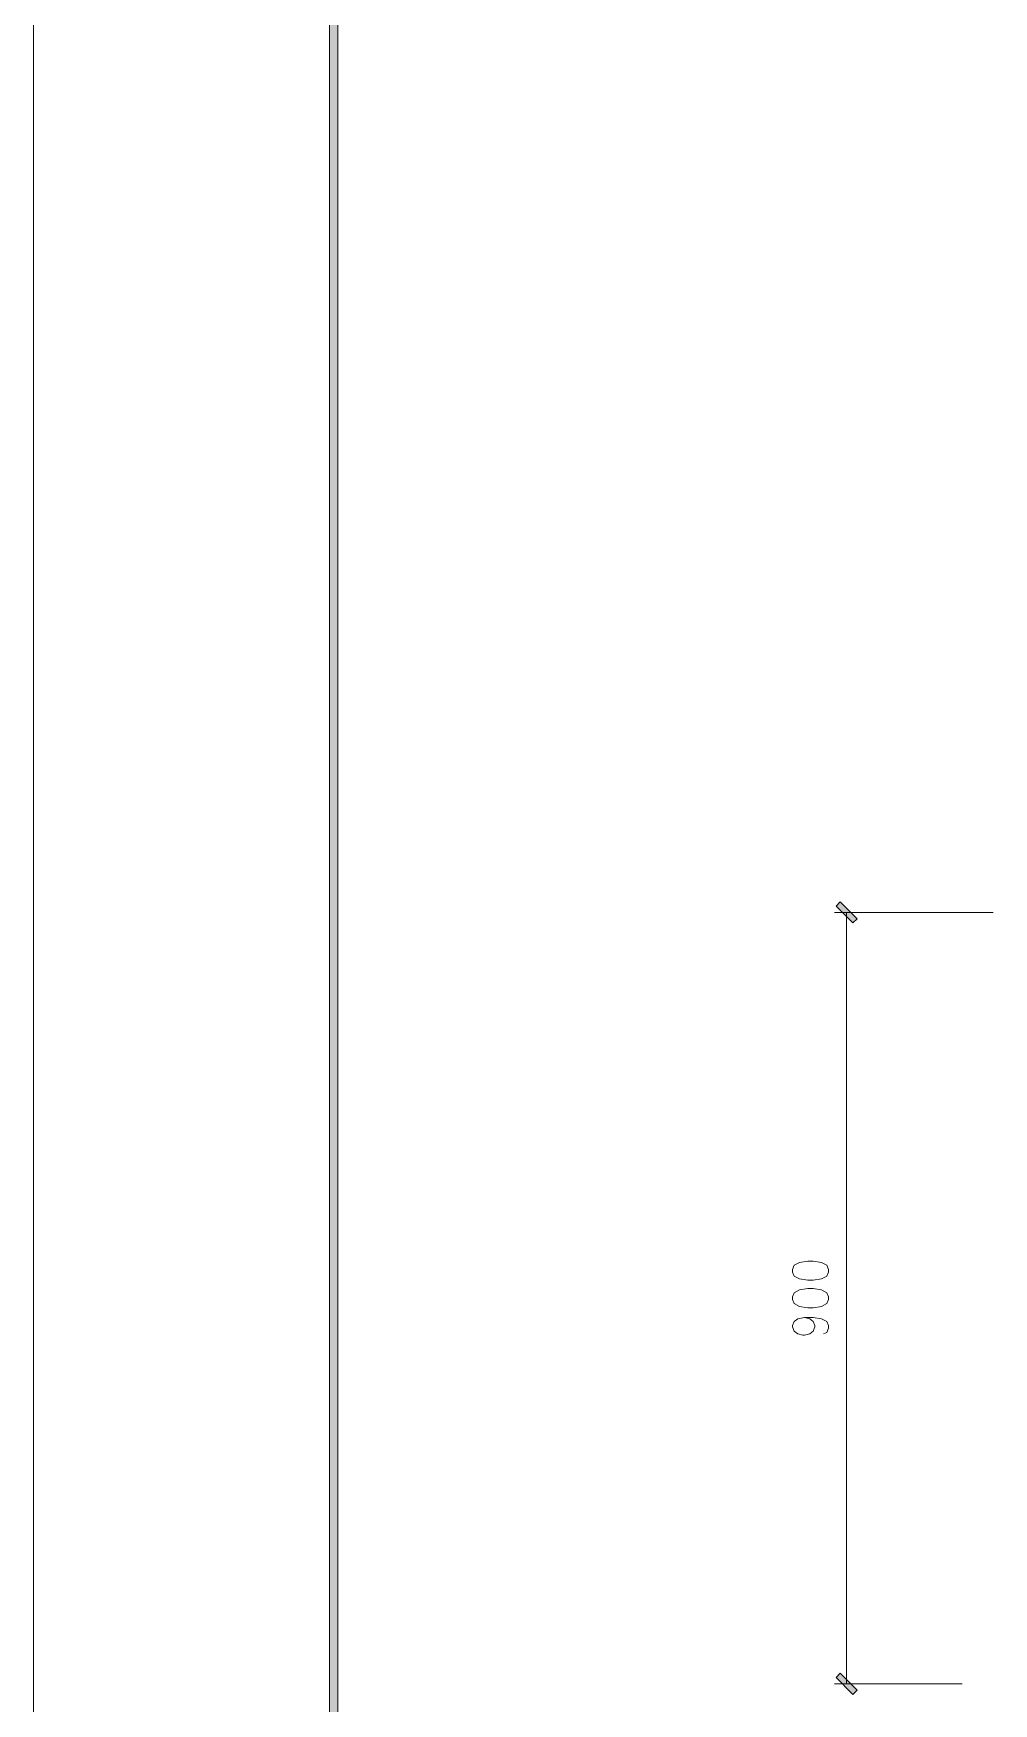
# Model space of a CAD drawing. Header units: millimetres. Extents: x 0 to 586, y 0 to 414.
# Drawn here: x 0 to 78.8, y 69.9 to 207.1 of the extents above; entities that cross this region are included whole.
import ezdxf

# ---------------------------------------------------------------- set-up
doc = ezdxf.new("R2010")
doc.units = ezdxf.units.MM

msp = doc.modelspace()

# ---------------------------------------------------------------- hatches: boundary and pattern name
h = msp.add_hatch(color=0)
h.dxf.hatch_style = 2
h.paths.add_polyline_path([(24.302861, 404.569083), (24.994306, 403.877639), (24.994306, 10.205861), (24.302861, 9.514417)])
h = msp.add_hatch(color=0)
h.dxf.hatch_style = 2
h.paths.add_polyline_path([(67.634556, 134.387167), (67.288833, 134.037917), (65.905944, 135.417278), (66.255194, 135.766528)])
h = msp.add_hatch(color=0)
h.dxf.hatch_style = 2
h.paths.add_polyline_path([(65.905944, 72.068972), (66.255194, 72.418222), (67.634556, 71.038861), (67.288833, 70.689611)])

# ---------------------------------------------------------------- linework, layer by layer
at = {"color": 0, "lineweight": 0}
for points in [[(0, 0), (585.632278, 0), (585.632278, 414.0835), (0, 414.0835)], [(24.302861, 404.569083), (24.994306, 403.877639), (24.994306, 10.205861), (24.302861, 9.514417)], [(67.634556, 134.387167), (67.288833, 134.037917), (65.905944, 135.417278), (66.255194, 135.766528)], [(62.335833, 105.367667), (62.476944, 105.032528), (62.89675, 104.80675), (63.602306, 104.693861), (64.025639, 104.693861), (64.727667, 104.80675), (65.151, 105.032528), (65.292111, 105.367667), (65.292111, 105.593444), (65.151, 105.932111), (64.727667, 106.157889), (64.025639, 106.270778), (63.602306, 106.270778), (62.89675, 106.157889), (62.476944, 105.932111), (62.335833, 105.593444)], [(62.335833, 103.116944), (62.476944, 102.778278), (62.89675, 102.5525), (63.602306, 102.439611), (64.025639, 102.439611), (64.727667, 102.5525), (65.151, 102.778278), (65.292111, 103.116944), (65.292111, 103.339194), (65.151, 103.677861), (64.727667, 103.903639), (64.025639, 104.016528), (63.602306, 104.016528), (62.89675, 103.903639), (62.476944, 103.677861), (62.335833, 103.339194)], [(65.905944, 72.068972), (66.255194, 72.418222), (67.634556, 71.038861), (67.288833, 70.689611)]]:
    msp.add_lwpolyline(points, close=True, dxfattribs=at)
for points in [[(78.814083, 134.902222), (65.786, 134.902222)], [(66.77025, 134.891639), (66.77025, 71.5645)], [(63.320083, 101.649389), (63.743417, 101.5365), (64.025639, 101.31425), (64.16675, 100.975583), (64.16675, 100.862694), (64.025639, 100.524028), (63.743417, 100.29825), (63.320083, 100.185361), (63.178972, 100.185361), (62.759167, 100.29825), (62.476944, 100.524028), (62.335833, 100.862694), (62.335833, 100.975583), (62.476944, 101.31425), (62.759167, 101.5365), (63.320083, 101.649389), (64.025639, 101.649389), (64.727667, 101.5365), (65.151, 101.31425), (65.292111, 100.975583), (65.292111, 100.749806), (65.151, 100.411139), (64.868778, 100.29825)], [(76.252917, 71.553917), (65.786, 71.553917)]]:
    msp.add_lwpolyline(points, dxfattribs=at)

doc.saveas('drawing.dxf')
